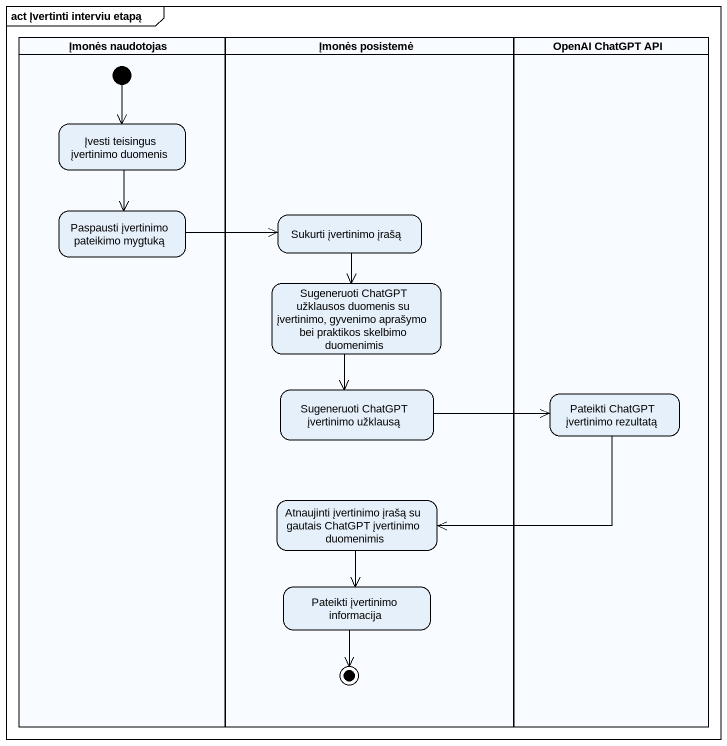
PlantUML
@startuml
mainframe act Įvertinti interviu etapą
hide empty description
state "Įmonės naudotojas" as Įmonės_naudotojas <<partition>> {
  state "Įvesti teisingus įvertinimo duomenis" as Įvesti_teisingus_įvertinimo
  state "Paspausti įvertinimo pateikimo mygtuką" as Paspausti_įvertinimo
  [*] --> Įvesti_teisingus_įvertinimo
}
state "Įmonės posistemė" as Įmonės_posistemė <<partition>> {
  state "Sukurti įvertinimo įrašą" as Sukurti_įvertinimo_įrašą
  state "Sugeneruoti ChatGPT užklausos duomenis su įvertinimo, gyvenimo aprašymo bei praktikos skelbimo duomenimis" as Sugeneruoti_ChatGPT
  state "Sugeneruoti ChatGPT įvertinimo užklausą" as Sugeneruoti_ChatGPT_2
  state "Atnaujinti įvertinimo įrašą su gautais ChatGPT įvertinimo duomenimis" as Atnaujinti_įvertinimo_įrašą
  state "Pateikti įvertinimo informacija" as Pateikti_įvertinimo
  Pateikti_įvertinimo --> [*]
}
state "OpenAI ChatGPT API" as OpenAI_ChatGPT_API <<partition>> {
  state "Pateikti ChatGPT įvertinimo rezultatą" as Pateikti_ChatGPT_įvertinimo
}
Įvesti_teisingus_įvertinimo --> Paspausti_įvertinimo
Paspausti_įvertinimo -right-> Sukurti_įvertinimo_įrašą
Sukurti_įvertinimo_įrašą --> Sugeneruoti_ChatGPT
Sugeneruoti_ChatGPT --> Sugeneruoti_ChatGPT_2
Sugeneruoti_ChatGPT_2 -right-> Pateikti_ChatGPT_įvertinimo
Pateikti_ChatGPT_įvertinimo -left-> Atnaujinti_įvertinimo_įrašą
Atnaujinti_įvertinimo_įrašą --> Pateikti_įvertinimo
@enduml
